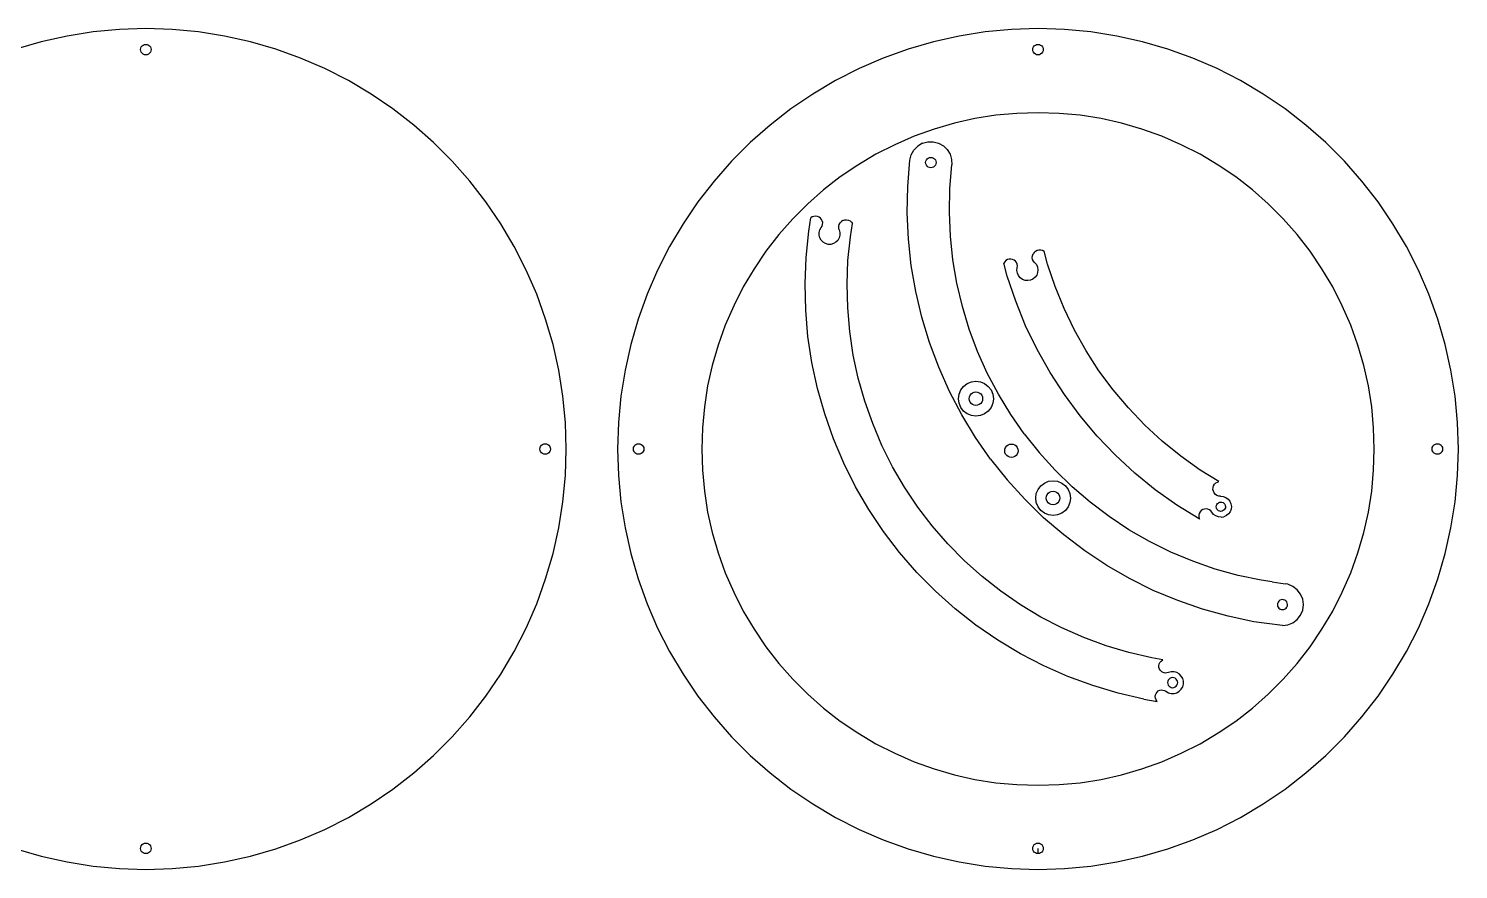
# Model space of a CAD drawing. Header units: millimetres. Extents: x -1110 to 413, y -747 to 380.
# Drawn here: x -347 to 413, y -458 to -12 of the extents above; entities that cross this region are included whole.
import ezdxf

# ---------------------------------------------------------------- set-up
doc = ezdxf.new("R2010")
doc.units = ezdxf.units.MM

msp = doc.modelspace()

# ---------------------------------------------------------------- linework, layer by layer
for p, q in [((-312.44, -13.46), (-326.29, -15.65)), ((-298.47, -12.14), (-312.44, -13.46)), ((-284.45, -11.7), (-298.47, -12.14)), ((-270.44, -12.14), (-284.45, -11.7)), ((-256.47, -13.46), (-270.44, -12.14)), ((-242.62, -15.65), (-256.47, -13.46)), ((161.37, -13.46), (147.51, -15.65)), ((175.33, -12.14), (161.37, -13.46)), ((189.35, -11.7), (175.33, -12.14)), ((203.37, -12.14), (189.35, -11.7)), ((217.33, -13.46), (203.37, -12.14)), ((231.18, -15.65), (217.33, -13.46)), ((-339.98, -18.71), (-353.45, -22.63)), ((-326.29, -15.65), (-339.98, -18.71)), ((-287.25, -22.86), (-287.15, -22.14)), ((-287.15, -22.14), (-286.87, -21.47)), ((-286.87, -21.47), (-286.43, -20.89)), ((-286.43, -20.89), (-285.85, -20.44)), ((-285.85, -20.44), (-285.18, -20.17)), ((-285.18, -20.17), (-284.45, -20.07)), ((-284.45, -20.07), (-283.73, -20.17)), ((-283.73, -20.17), (-283.06, -20.44)), ((-283.06, -20.44), (-282.48, -20.89)), ((-282.48, -20.89), (-282.04, -21.47)), ((-282.04, -21.47), (-281.76, -22.14)), ((-281.76, -22.14), (-281.66, -22.86)), ((-228.93, -18.71), (-242.62, -15.65)), ((-215.46, -22.63), (-228.93, -18.71)), ((-202.27, -27.38), (-215.46, -22.63)), ((120.36, -22.63), (107.16, -27.38)), ((133.82, -18.71), (120.36, -22.63)), ((147.51, -15.65), (133.82, -18.71)), ((186.56, -22.86), (186.65, -22.14)), ((186.65, -22.14), (186.93, -21.47)), ((186.93, -21.47), (187.37, -20.89)), ((187.37, -20.89), (187.95, -20.44)), ((187.95, -20.44), (188.62, -20.17)), ((188.62, -20.17), (189.35, -20.07)), ((189.35, -20.07), (190.07, -20.17)), ((190.07, -20.17), (190.74, -20.44)), ((190.74, -20.44), (191.32, -20.89)), ((191.32, -20.89), (191.76, -21.47)), ((191.76, -21.47), (192.04, -22.14)), ((192.04, -22.14), (192.14, -22.86)), ((244.87, -18.71), (231.18, -15.65)), ((258.34, -22.63), (244.87, -18.71)), ((271.53, -27.38), (258.34, -22.63)), ((-287.15, -23.58), (-287.25, -22.86)), ((-286.87, -24.26), (-287.15, -23.58)), ((-286.43, -24.83), (-286.87, -24.26)), ((-285.85, -25.28), (-286.43, -24.83)), ((-285.18, -25.56), (-285.85, -25.28)), ((-284.45, -25.65), (-285.18, -25.56)), ((-283.73, -25.56), (-284.45, -25.65)), ((-283.06, -25.28), (-283.73, -25.56)), ((-282.48, -24.83), (-283.06, -25.28)), ((-282.04, -24.26), (-282.48, -24.83)), ((-281.76, -23.58), (-282.04, -24.26)), ((-281.66, -22.86), (-281.76, -23.58)), ((-189.39, -32.95), (-202.27, -27.38)), ((107.16, -27.38), (94.29, -32.95)), ((186.65, -23.58), (186.56, -22.86)), ((186.93, -24.26), (186.65, -23.58)), ((187.37, -24.83), (186.93, -24.26)), ((187.95, -25.28), (187.37, -24.83)), ((188.62, -25.56), (187.95, -25.28)), ((189.35, -25.65), (188.62, -25.56)), ((190.07, -25.56), (189.35, -25.65)), ((190.74, -25.28), (190.07, -25.56)), ((191.32, -24.83), (190.74, -25.28)), ((191.76, -24.26), (191.32, -24.83)), ((192.04, -23.58), (191.76, -24.26)), ((192.14, -22.86), (192.04, -23.58)), ((284.41, -32.95), (271.53, -27.38)), ((-176.9, -39.31), (-189.39, -32.95)), ((94.29, -32.95), (81.79, -39.31)), ((296.9, -39.31), (284.41, -32.95)), ((-164.83, -46.45), (-176.9, -39.31)), ((81.79, -39.31), (69.72, -46.45)), ((308.98, -46.45), (296.9, -39.31)), ((-153.23, -54.34), (-164.83, -46.45)), ((69.72, -46.45), (58.12, -54.34)), ((320.58, -54.34), (308.98, -46.45)), ((-142.14, -62.93), (-153.23, -54.34)), ((58.12, -54.34), (47.04, -62.93)), ((155.88, -59.51), (144.93, -61.96)), ((166.96, -57.76), (155.88, -59.51)), ((178.13, -56.7), (166.96, -57.76)), ((189.35, -56.35), (178.13, -56.7)), ((200.56, -56.7), (189.35, -56.35)), ((211.73, -57.76), (200.56, -56.7)), ((222.81, -59.51), (211.73, -57.76)), ((233.77, -61.96), (222.81, -59.51)), ((331.66, -62.93), (320.58, -54.34)), ((-131.62, -72.21), (-142.14, -62.93)), ((47.04, -62.93), (36.51, -72.21)), ((134.15, -65.09), (123.6, -68.89)), ((144.93, -61.96), (134.15, -65.09)), ((244.54, -65.09), (233.77, -61.96)), ((255.1, -68.89), (244.54, -65.09)), ((342.18, -72.21), (331.66, -62.93)), ((-121.7, -82.13), (-131.62, -72.21)), ((36.51, -72.21), (26.6, -82.13)), ((113.3, -73.35), (103.3, -78.44)), ((123.6, -68.89), (113.3, -73.35)), ((123.47, -76.21), (125.49, -74.11)), ((127.99, -72.61), (125.49, -74.11)), ((127.99, -72.61), (130.79, -71.81)), ((130.79, -71.81), (133.71, -71.76)), ((133.71, -71.76), (136.53, -72.46)), ((136.53, -72.46), (139.08, -73.88)), ((141.18, -75.9), (139.08, -73.88)), ((141.18, -75.9), (142.68, -78.4)), ((265.39, -73.35), (255.1, -68.89)), ((275.39, -78.44), (265.39, -73.35)), ((352.1, -82.13), (342.18, -72.21)), ((-112.43, -92.65), (-121.7, -82.13)), ((26.6, -82.13), (17.32, -92.65)), ((103.3, -78.44), (93.64, -84.15)), ((120.2, -95.56), (121.35, -81.59)), ((121.35, -81.59), (122.06, -78.76)), ((122.06, -78.76), (123.47, -76.21)), ((129.68, -82.85), (129.78, -82.13)), ((129.78, -83.56), (129.68, -82.85)), ((129.78, -82.13), (130.05, -81.47)), ((130.05, -81.47), (130.49, -80.9)), ((130.49, -80.9), (131.06, -80.46)), ((131.06, -80.46), (131.73, -80.18)), ((131.73, -80.18), (132.44, -80.09)), ((132.44, -80.09), (133.16, -80.18)), ((133.16, -80.18), (133.82, -80.46)), ((133.82, -80.46), (134.39, -80.9)), ((134.39, -80.9), (134.83, -81.47)), ((134.83, -81.47), (135.11, -82.13)), ((135.11, -82.13), (135.2, -82.85)), ((135.2, -82.85), (135.11, -83.56)), ((142.68, -78.4), (143.48, -81.2)), ((143.48, -81.2), (143.53, -84.11)), ((285.05, -84.15), (275.39, -78.44)), ((361.37, -92.65), (352.1, -82.13)), ((84.36, -90.46), (75.5, -97.34)), ((93.64, -84.15), (84.36, -90.46)), ((130.05, -84.23), (129.78, -83.56)), ((130.49, -84.8), (130.05, -84.23)), ((131.06, -85.24), (130.49, -84.8)), ((131.73, -85.52), (131.06, -85.24)), ((132.44, -85.61), (131.73, -85.52)), ((133.16, -85.52), (132.44, -85.61)), ((133.82, -85.24), (133.16, -85.52)), ((134.39, -84.8), (133.82, -85.24)), ((134.83, -84.23), (134.39, -84.8)), ((135.11, -83.56), (134.83, -84.23)), ((142.5, -96.69), (143.53, -84.11)), ((294.33, -90.46), (285.05, -84.15)), ((303.2, -97.34), (294.33, -90.46)), ((-103.83, -103.73), (-112.43, -92.65)), ((17.32, -92.65), (8.73, -103.73)), ((75.5, -97.34), (67.08, -104.76)), ((119.93, -109.59), (120.2, -95.56)), ((142.26, -109.31), (142.5, -96.69)), ((311.61, -104.76), (303.2, -97.34)), ((369.97, -103.73), (361.37, -92.65)), ((-95.95, -115.33), (-103.83, -103.73)), ((8.73, -103.73), (0.84, -115.33)), ((67.08, -104.76), (59.15, -112.69)), ((319.55, -112.69), (311.61, -104.76)), ((377.85, -115.33), (369.97, -103.73)), ((59.15, -112.69), (51.73, -121.11)), ((67.59, -119.27), (68.75, -112.27)), ((69.5, -111.74), (68.75, -112.27)), ((70.36, -111.41), (69.5, -111.74)), ((71.28, -111.3), (70.36, -111.41)), ((72.2, -111.42), (71.28, -111.3)), ((73.06, -111.76), (72.2, -111.42)), ((73.81, -112.3), (73.06, -111.76)), ((74.4, -113), (73.81, -112.3)), ((74.81, -113.83), (74.4, -113)), ((75, -114.74), (74.81, -113.83)), ((85.74, -113.59), (84.91, -114.12)), ((85.74, -113.59), (86.68, -113.27)), ((86.68, -113.27), (87.66, -113.2)), ((87.66, -113.2), (88.63, -113.38)), ((88.63, -113.38), (89.53, -113.8)), ((89.53, -113.8), (90.29, -114.42)), ((120.54, -123.6), (119.93, -109.59)), ((142.81, -121.93), (142.26, -109.31)), ((326.97, -121.11), (319.55, -112.69)), ((-88.81, -127.4), (-95.95, -115.33)), ((0.84, -115.33), (-6.3, -127.4)), ((51.73, -121.11), (44.85, -129.98)), ((66.17, -133.22), (67.59, -119.27)), ((73.12, -120.01), (73.5, -118.6)), ((73.12, -121.47), (73.12, -120.01)), ((73.49, -122.87), (73.12, -121.47)), ((73.5, -118.6), (74.23, -117.34)), ((74.23, -117.34), (74.7, -116.55)), ((74.7, -116.55), (74.96, -115.66)), ((74.96, -115.66), (75, -114.74)), ((83.54, -116.68), (83.78, -115.72)), ((83.56, -117.67), (83.54, -116.68)), ((83.81, -118.62), (83.56, -117.67)), ((83.78, -115.72), (84.24, -114.85)), ((83.81, -118.62), (84.19, -120.03)), ((84.19, -121.48), (83.81, -122.89)), ((84.19, -120.03), (84.19, -121.48)), ((84.24, -114.85), (84.91, -114.12)), ((89.72, -122.22), (90.88, -115.22)), ((90.29, -114.42), (90.88, -115.22)), ((333.84, -129.98), (326.97, -121.11)), ((384.99, -127.4), (377.85, -115.33)), ((-82.44, -139.9), (-88.81, -127.4)), ((-6.3, -127.4), (-12.67, -139.9)), ((74.22, -124.14), (73.49, -122.87)), ((75.25, -125.17), (74.22, -124.14)), ((76.51, -125.9), (75.25, -125.17)), ((77.92, -126.28), (76.51, -125.9)), ((79.37, -126.28), (77.92, -126.28)), ((80.78, -125.91), (79.37, -126.28)), ((82.04, -125.18), (80.78, -125.91)), ((83.08, -124.15), (82.04, -125.18)), ((83.81, -122.89), (83.08, -124.15)), ((88.44, -134.78), (89.72, -122.22)), ((122.04, -137.55), (120.54, -123.6)), ((144.15, -134.48), (142.81, -121.93)), ((391.36, -139.9), (384.99, -127.4)), ((44.85, -129.98), (38.54, -139.26)), ((65.63, -147.24), (66.17, -133.22)), ((87.96, -147.39), (88.44, -134.78)), ((146.28, -146.92), (144.15, -134.48)), ((171.68, -135.53), (171.21, -136.32)), ((173.04, -143.18), (171.21, -136.32)), ((172.33, -134.87), (171.68, -135.53)), ((173.12, -134.4), (172.33, -134.87)), ((174.01, -134.13), (173.12, -134.4)), ((174.93, -134.08), (174.01, -134.13)), ((175.83, -134.26), (174.93, -134.08)), ((176.67, -134.66), (175.83, -134.26)), ((177.38, -135.25), (176.67, -134.66)), ((177.92, -135.99), (177.38, -135.25)), ((178.27, -136.85), (177.92, -135.99)), ((186.33, -133.27), (186.4, -132.29)), ((186.51, -134.24), (186.33, -133.27)), ((186.4, -132.29), (186.71, -131.35)), ((186.93, -135.14), (186.51, -134.24)), ((187.24, -130.52), (186.71, -131.35)), ((187.56, -135.9), (186.93, -135.14)), ((187.24, -130.52), (187.96, -129.85)), ((187.56, -135.9), (188.48, -137.03)), ((187.96, -129.85), (188.83, -129.38)), ((188.83, -129.38), (189.79, -129.14)), ((189.79, -129.14), (190.78, -129.15)), ((190.78, -129.15), (191.73, -129.41)), ((191.73, -129.41), (192.59, -129.89)), ((194.42, -136.75), (192.59, -129.89)), ((340.15, -139.26), (333.84, -129.98)), ((-76.87, -152.77), (-82.44, -139.9)), ((-12.67, -139.9), (-18.24, -152.77)), ((38.54, -139.26), (32.83, -148.91)), ((124.4, -151.37), (122.04, -137.55)), ((177.5, -156.48), (173.04, -143.18)), ((178.15, -140.13), (178.3, -138.68)), ((178.39, -141.57), (178.15, -140.13)), ((178.4, -137.77), (178.27, -136.85)), ((178.3, -138.68), (178.4, -137.77)), ((178.98, -142.9), (178.39, -141.57)), ((179.91, -144.03), (178.98, -142.9)), ((181.09, -144.88), (179.91, -144.03)), ((187.8, -143.79), (186.67, -144.71)), ((188.65, -142.61), (187.8, -143.79)), ((188.48, -137.03), (189.08, -138.36)), ((189.16, -141.25), (188.65, -142.61)), ((189.08, -138.36), (189.31, -139.8)), ((189.31, -139.8), (189.16, -141.25)), ((198.43, -148.72), (194.42, -136.75)), ((345.86, -148.91), (340.15, -139.26)), ((396.93, -152.77), (391.36, -139.9)), ((32.83, -148.91), (27.74, -158.91)), ((65.98, -161.26), (65.63, -147.24)), ((88.27, -160.01), (87.96, -147.39)), ((127.63, -165.02), (124.4, -151.37)), ((149.18, -159.2), (146.28, -146.92)), ((182.45, -145.4), (181.09, -144.88)), ((183.9, -145.54), (182.45, -145.4)), ((185.34, -145.31), (183.9, -145.54)), ((186.67, -144.71), (185.34, -145.31)), ((203.19, -160.41), (198.43, -148.72)), ((350.96, -158.91), (345.86, -148.91)), ((-72.12, -165.97), (-76.87, -152.77)), ((-18.24, -152.77), (-22.99, -165.97)), ((27.74, -158.91), (23.28, -169.21)), ((152.85, -171.28), (149.18, -159.2)), ((182.78, -169.47), (177.5, -156.48)), ((355.41, -169.21), (350.96, -158.91)), ((401.68, -165.97), (396.93, -152.77)), ((-68.21, -179.44), (-72.12, -165.97)), ((-22.99, -165.97), (-26.9, -179.44)), ((67.2, -175.23), (65.98, -161.26)), ((89.37, -172.59), (88.27, -160.01)), ((131.7, -178.44), (127.63, -165.02)), ((208.67, -171.78), (203.19, -160.41)), ((405.59, -179.44), (401.68, -165.97)), ((23.28, -169.21), (19.48, -179.77)), ((91.26, -185.07), (89.37, -172.59)), ((157.27, -183.11), (152.85, -171.28)), ((188.87, -182.1), (182.78, -169.47)), ((214.85, -182.79), (208.67, -171.78)), ((359.21, -179.77), (355.41, -169.21)), ((-65.15, -193.12), (-68.21, -179.44)), ((-26.9, -179.44), (-29.96, -193.12)), ((19.48, -179.77), (16.35, -190.54)), ((69.3, -189.1), (67.2, -175.23)), ((136.61, -191.58), (131.7, -178.44)), ((195.74, -194.33), (188.87, -182.1)), ((362.34, -190.54), (359.21, -179.77)), ((408.65, -193.12), (405.59, -179.44)), ((72.26, -202.81), (69.3, -189.1)), ((93.92, -197.41), (91.26, -185.07)), ((162.42, -194.63), (157.27, -183.11)), ((221.72, -193.38), (214.85, -182.79)), ((-62.95, -206.98), (-65.15, -193.12)), ((-29.96, -193.12), (-32.15, -206.98)), ((16.35, -190.54), (13.9, -201.49)), ((97.36, -209.55), (93.92, -197.41)), ((142.34, -204.38), (136.61, -191.58)), ((168.29, -205.8), (162.42, -194.63)), ((203.37, -206.1), (195.74, -194.33)), ((229.23, -203.53), (221.72, -193.38)), ((364.79, -201.49), (362.34, -190.54)), ((410.85, -206.98), (408.65, -193.12)), ((13.9, -201.49), (12.15, -212.57)), ((76.08, -216.3), (72.26, -202.81)), ((148.86, -216.8), (142.34, -204.38)), ((147.43, -205.84), (148.35, -203.6)), ((148.35, -203.6), (149.83, -201.68)), ((149.83, -201.68), (151.74, -200.21)), ((151.74, -200.21), (153.98, -199.28)), ((153.98, -199.28), (156.38, -198.97)), ((154.59, -205.14), (155.45, -204.78)), ((155.45, -204.78), (156.38, -204.66)), ((156.38, -198.97), (158.77, -199.28)), ((156.38, -204.66), (157.3, -204.78)), ((157.3, -204.78), (158.16, -205.14)), ((158.77, -199.28), (161.01, -200.21)), ((161.01, -200.21), (162.93, -201.68)), ((162.93, -201.68), (164.4, -203.6)), ((164.4, -203.6), (165.33, -205.84)), ((237.37, -213.18), (229.23, -203.53)), ((366.55, -212.57), (364.79, -201.49)), ((-61.63, -220.94), (-62.95, -206.98)), ((-32.15, -206.98), (-33.47, -220.94)), ((12.15, -212.57), (11.09, -223.74)), ((101.55, -221.46), (97.36, -209.55)), ((147.11, -208.23), (147.43, -205.84)), ((147.43, -210.63), (147.11, -208.23)), ((148.35, -212.87), (147.43, -210.63)), ((152.8, -208.23), (152.93, -207.31)), ((152.93, -209.16), (152.8, -208.23)), ((152.93, -207.31), (153.28, -206.45)), ((153.28, -210.02), (152.93, -209.16)), ((153.28, -206.45), (153.85, -205.71)), ((153.85, -210.76), (153.28, -210.02)), ((153.85, -205.71), (154.59, -205.14)), ((154.59, -211.33), (153.85, -210.76)), ((155.45, -211.68), (154.59, -211.33)), ((156.38, -211.81), (155.45, -211.68)), ((157.3, -211.68), (156.38, -211.81)), ((158.16, -211.33), (157.3, -211.68)), ((158.16, -205.14), (158.9, -205.71)), ((158.9, -210.76), (158.16, -211.33)), ((158.9, -205.71), (159.47, -206.45)), ((159.47, -210.02), (158.9, -210.76)), ((159.47, -206.45), (159.83, -207.31)), ((159.83, -209.16), (159.47, -210.02)), ((159.83, -207.31), (159.95, -208.23)), ((159.95, -208.23), (159.83, -209.16)), ((165.33, -210.63), (164.4, -212.87)), ((165.33, -205.84), (165.64, -208.23)), ((165.64, -208.23), (165.33, -210.63)), ((174.85, -216.59), (168.29, -205.8)), ((211.72, -217.37), (203.37, -206.1)), ((367.6, -223.74), (366.55, -212.57)), ((412.17, -220.94), (410.85, -206.98)), ((80.74, -229.53), (76.08, -216.3)), ((149.83, -214.78), (148.35, -212.87)), ((156.15, -228.78), (148.86, -216.8)), ((151.74, -216.26), (149.83, -214.78)), ((153.98, -217.18), (151.74, -216.26)), ((156.38, -217.5), (153.98, -217.18)), ((158.77, -217.18), (156.38, -217.5)), ((161.01, -216.26), (158.77, -217.18)), ((162.93, -214.78), (161.01, -216.26)), ((164.4, -212.87), (162.93, -214.78)), ((182.07, -226.94), (174.85, -216.59)), ((220.76, -228.1), (211.72, -217.37)), ((246.09, -222.3), (237.37, -213.18)), ((-61.19, -234.96), (-61.63, -220.94)), ((-33.47, -220.94), (-33.91, -234.96)), ((11.09, -223.74), (10.74, -234.96)), ((106.48, -233.08), (101.55, -221.46)), ((182.07, -226.94), (189.93, -236.82)), ((255.37, -230.85), (246.09, -222.3)), ((367.96, -234.96), (367.6, -223.74)), ((412.61, -234.96), (412.17, -220.94)), ((-75.15, -234.96), (-75.05, -234.24)), ((-75.05, -235.68), (-75.15, -234.96)), ((-75.05, -234.24), (-74.77, -233.56)), ((-74.77, -233.56), (-74.33, -232.99)), ((-74.33, -232.99), (-73.75, -232.54)), ((-73.75, -232.54), (-73.08, -232.26)), ((-73.08, -232.26), (-72.36, -232.17)), ((-72.36, -232.17), (-71.63, -232.26)), ((-71.63, -232.26), (-70.96, -232.54)), ((-70.96, -232.54), (-70.38, -232.99)), ((-70.38, -232.99), (-69.94, -233.56)), ((-69.94, -233.56), (-69.66, -234.24)), ((-69.66, -234.24), (-69.57, -234.96)), ((-69.57, -234.96), (-69.66, -235.68)), ((-61.63, -248.98), (-61.19, -234.96)), ((-33.91, -234.96), (-33.47, -248.98)), ((-25.54, -234.96), (-25.45, -234.24)), ((-25.45, -235.68), (-25.54, -234.96)), ((-25.45, -234.24), (-25.17, -233.56)), ((-25.17, -233.56), (-24.72, -232.99)), ((-24.72, -232.99), (-24.15, -232.54)), ((-24.15, -232.54), (-23.47, -232.26)), ((-23.47, -232.26), (-22.75, -232.17)), ((-22.75, -232.17), (-22.03, -232.26)), ((-22.03, -232.26), (-21.36, -232.54)), ((-21.36, -232.54), (-20.78, -232.99)), ((-20.78, -232.99), (-20.33, -233.56)), ((-20.33, -233.56), (-20.05, -234.24)), ((-20.05, -234.24), (-19.96, -234.96)), ((-19.96, -234.96), (-20.05, -235.68)), ((10.74, -234.96), (11.09, -246.17)), ((86.22, -242.44), (80.74, -229.53)), ((112.14, -244.37), (106.48, -233.08)), ((164.17, -240.29), (156.15, -228.78)), ((171.69, -235.89), (171.82, -234.96)), ((171.82, -234.96), (172.17, -234.1)), ((172.17, -234.1), (172.74, -233.36)), ((172.74, -233.36), (173.48, -232.79)), ((173.48, -232.79), (174.34, -232.44)), ((174.34, -232.44), (175.27, -232.31)), ((175.27, -232.31), (176.19, -232.44)), ((176.19, -232.44), (177.05, -232.79)), ((177.05, -232.79), (177.79, -233.36)), ((177.79, -233.36), (178.36, -234.1)), ((178.36, -234.1), (178.72, -234.96)), ((178.72, -234.96), (178.84, -235.89)), ((230.45, -238.23), (220.76, -228.1)), ((265.17, -238.81), (255.37, -230.85)), ((367.6, -246.17), (367.96, -234.96)), ((398.65, -234.96), (398.75, -234.24)), ((398.75, -235.68), (398.65, -234.96)), ((398.75, -234.24), (399.03, -233.56)), ((399.03, -233.56), (399.47, -232.99)), ((399.47, -232.99), (400.05, -232.54)), ((400.05, -232.54), (400.72, -232.26)), ((400.72, -232.26), (401.44, -232.17)), ((401.44, -232.17), (402.17, -232.26)), ((402.17, -232.26), (402.84, -232.54)), ((402.84, -232.54), (403.42, -232.99)), ((403.42, -232.99), (403.86, -233.56)), ((403.86, -233.56), (404.14, -234.24)), ((404.14, -234.24), (404.24, -234.96)), ((404.24, -234.96), (404.14, -235.68)), ((412.17, -248.98), (412.61, -234.96)), ((-74.77, -236.35), (-75.05, -235.68)), ((-74.33, -236.93), (-74.77, -236.35)), ((-73.75, -237.38), (-74.33, -236.93)), ((-73.08, -237.65), (-73.75, -237.38)), ((-72.36, -237.75), (-73.08, -237.65)), ((-71.63, -237.65), (-72.36, -237.75)), ((-70.96, -237.38), (-71.63, -237.65)), ((-70.38, -236.93), (-70.96, -237.38)), ((-69.94, -236.35), (-70.38, -236.93)), ((-69.66, -235.68), (-69.94, -236.35)), ((-25.17, -236.35), (-25.45, -235.68)), ((-24.72, -236.93), (-25.17, -236.35)), ((-24.15, -237.38), (-24.72, -236.93)), ((-23.47, -237.65), (-24.15, -237.38)), ((-22.75, -237.75), (-23.47, -237.65)), ((-22.03, -237.65), (-22.75, -237.75)), ((-21.36, -237.38), (-22.03, -237.65)), ((-20.78, -236.93), (-21.36, -237.38)), ((-20.33, -236.35), (-20.78, -236.93)), ((-20.05, -235.68), (-20.33, -236.35)), ((92.5, -254.99), (86.22, -242.44)), ((164.17, -240.29), (172.9, -251.26)), ((171.82, -236.81), (171.69, -235.89)), ((172.17, -237.67), (171.82, -236.81)), ((172.74, -238.41), (172.17, -237.67)), ((173.48, -238.98), (172.74, -238.41)), ((174.34, -239.34), (173.48, -238.98)), ((175.27, -239.46), (174.34, -239.34)), ((176.19, -239.34), (175.27, -239.46)), ((177.05, -238.98), (176.19, -239.34)), ((177.79, -238.41), (177.05, -238.98)), ((178.36, -237.67), (177.79, -238.41)), ((178.72, -236.81), (178.36, -237.67)), ((178.84, -235.89), (178.72, -236.81)), ((198.39, -246.19), (189.93, -236.82)), ((240.76, -247.74), (230.45, -238.23)), ((275.45, -246.13), (265.17, -238.81)), ((399.03, -236.35), (398.75, -235.68)), ((399.47, -236.93), (399.03, -236.35)), ((400.05, -237.38), (399.47, -236.93)), ((400.72, -237.65), (400.05, -237.38)), ((401.44, -237.75), (400.72, -237.65)), ((402.17, -237.65), (401.44, -237.75)), ((402.84, -237.38), (402.17, -237.65)), ((403.42, -236.93), (402.84, -237.38)), ((403.86, -236.35), (403.42, -236.93)), ((404.14, -235.68), (403.86, -236.35)), ((-62.95, -262.94), (-61.63, -248.98)), ((-33.47, -248.98), (-32.15, -262.94)), ((11.09, -246.17), (12.15, -257.34)), ((118.49, -255.28), (112.14, -244.37)), ((207.43, -255), (198.39, -246.19)), ((251.65, -256.58), (240.76, -247.74)), ((285.36, -252.29), (275.45, -246.13)), ((366.55, -257.34), (367.6, -246.17)), ((410.85, -262.94), (412.17, -248.98)), ((12.15, -257.34), (13.9, -268.43)), ((99.55, -267.11), (92.5, -254.99)), ((125.51, -265.77), (118.49, -255.28)), ((182.31, -261.67), (172.9, -251.26)), ((188.42, -258.64), (189.35, -256.41)), ((189.35, -256.41), (190.82, -254.49)), ((190.82, -254.49), (192.74, -253.02)), ((192.74, -253.02), (194.98, -252.09)), ((194.8, -258.46), (195.54, -257.9)), ((194.98, -252.09), (197.37, -251.78)), ((195.54, -257.9), (196.4, -257.54)), ((196.4, -257.54), (197.33, -257.42)), ((197.33, -257.42), (198.25, -257.54)), ((197.37, -251.78), (199.77, -252.09)), ((198.25, -257.54), (199.12, -257.9)), ((199.12, -257.9), (199.86, -258.46)), ((199.77, -252.09), (202.01, -253.02)), ((202.01, -253.02), (203.93, -254.49)), ((203.93, -254.49), (205.4, -256.41)), ((205.4, -256.41), (206.32, -258.64)), ((217, -263.24), (207.43, -255)), ((263.08, -264.72), (251.65, -256.58)), ((282.25, -256.46), (282.29, -255.47)), ((282.46, -257.42), (282.25, -256.46)), ((282.29, -255.47), (282.57, -254.52)), ((282.9, -258.3), (282.46, -257.42)), ((282.57, -254.52), (283.08, -253.68)), ((283.08, -253.68), (283.78, -252.99)), ((283.78, -252.99), (284.64, -252.49)), ((284.64, -252.49), (285.36, -252.29)), ((364.79, -268.43), (366.55, -257.34)), ((-65.15, -276.79), (-62.95, -262.94)), ((-32.15, -262.94), (-29.96, -276.79)), ((192.34, -271.46), (182.31, -261.67)), ((188.11, -261.04), (188.42, -258.64)), ((188.42, -263.44), (188.11, -261.04)), ((189.35, -265.67), (188.42, -263.44)), ((190.82, -267.59), (189.35, -265.67)), ((193.76, -260.99), (193.88, -260.07)), ((193.88, -261.91), (193.76, -260.99)), ((193.88, -260.07), (194.24, -259.2)), ((194.24, -262.78), (193.88, -261.91)), ((194.24, -259.2), (194.8, -258.46)), ((194.8, -263.52), (194.24, -262.78)), ((195.54, -264.08), (194.8, -263.52)), ((196.4, -264.44), (195.54, -264.08)), ((197.33, -264.56), (196.4, -264.44)), ((198.25, -264.44), (197.33, -264.56)), ((199.12, -264.08), (198.25, -264.44)), ((199.86, -263.52), (199.12, -264.08)), ((199.86, -258.46), (200.42, -259.2)), ((200.42, -262.78), (199.86, -263.52)), ((200.42, -259.2), (200.78, -260.07)), ((200.78, -261.91), (200.42, -262.78)), ((200.78, -260.07), (200.9, -260.99)), ((200.9, -260.99), (200.78, -261.91)), ((205.4, -265.67), (203.93, -267.59)), ((206.32, -263.44), (205.4, -265.67)), ((206.32, -258.64), (206.64, -261.04)), ((206.64, -261.04), (206.32, -263.44)), ((227.07, -270.85), (217, -263.24)), ((274.99, -272.12), (263.08, -264.72)), ((283.55, -259.05), (282.9, -258.3)), ((284.37, -259.6), (283.55, -259.05)), ((283.99, -265.69), (284.06, -265.05)), ((284.1, -266.32), (283.99, -265.69)), ((284.06, -265.05), (284.29, -264.45)), ((284.29, -264.45), (284.66, -263.93)), ((285.3, -259.94), (284.37, -259.6)), ((284.66, -263.93), (285.16, -263.53)), ((285.16, -263.53), (285.74, -263.26)), ((286.28, -260.04), (285.3, -259.94)), ((285.74, -263.26), (286.37, -263.16)), ((286.28, -260.04), (287.73, -260.18)), ((286.37, -263.16), (287.01, -263.22)), ((287.01, -263.22), (287.61, -263.45)), ((287.61, -263.45), (288.13, -263.83)), ((287.73, -260.18), (289.09, -260.7)), ((288.13, -263.83), (288.54, -264.32)), ((288.54, -264.32), (288.8, -264.91)), ((288.8, -264.91), (288.9, -265.54)), ((288.9, -265.54), (288.84, -266.18)), ((289.09, -260.7), (290.27, -261.55)), ((290.27, -261.55), (291.2, -262.68)), ((291.2, -262.68), (291.79, -264.01)), ((291.79, -264.01), (292.03, -265.45)), ((292.03, -265.45), (291.88, -266.9)), ((408.65, -276.79), (410.85, -262.94)), ((13.9, -268.43), (16.35, -279.38)), ((107.36, -278.76), (99.55, -267.11)), ((133.18, -275.79), (125.51, -265.77)), ((192.74, -269.07), (190.82, -267.59)), ((202.98, -280.61), (192.34, -271.46)), ((194.98, -269.99), (192.74, -269.07)), ((197.37, -270.31), (194.98, -269.99)), ((199.77, -269.99), (197.37, -270.31)), ((202.01, -269.07), (199.77, -269.99)), ((203.93, -267.59), (202.01, -269.07)), ((237.59, -277.82), (227.07, -270.85)), ((275.01, -269.18), (274.79, -270.08)), ((274.79, -270.08), (274.79, -271)), ((274.79, -271), (275.02, -271.89)), ((275.11, -272.19), (274.99, -272.12)), ((275.44, -268.37), (275.01, -269.18)), ((275.02, -271.89), (275.11, -272.19)), ((276.06, -267.68), (275.44, -268.37)), ((276.83, -267.17), (276.06, -267.68)), ((277.7, -266.86), (276.83, -267.17)), ((278.62, -266.77), (277.7, -266.86)), ((279.54, -266.92), (278.62, -266.77)), ((280.39, -267.27), (279.54, -266.92)), ((281.12, -267.83), (280.39, -267.27)), ((281.7, -268.55), (281.12, -267.83)), ((282.62, -269.68), (281.7, -268.55)), ((283.81, -270.53), (282.62, -269.68)), ((285.17, -271.05), (283.81, -270.53)), ((284.36, -266.91), (284.1, -266.32)), ((284.77, -267.4), (284.36, -266.91)), ((285.29, -267.78), (284.77, -267.4)), ((286.62, -271.19), (285.17, -271.05)), ((285.88, -268.01), (285.29, -267.78)), ((286.52, -268.07), (285.88, -268.01)), ((287.16, -267.97), (286.52, -268.07)), ((286.62, -271.19), (288.06, -270.96)), ((287.74, -267.7), (287.16, -267.97)), ((288.24, -267.3), (287.74, -267.7)), ((289.38, -270.36), (288.06, -270.96)), ((288.61, -266.78), (288.24, -267.3)), ((288.84, -266.18), (288.61, -266.78)), ((290.51, -269.44), (289.38, -270.36)), ((291.36, -268.26), (290.51, -269.44)), ((291.88, -266.9), (291.36, -268.26)), ((362.34, -279.38), (364.79, -268.43)), ((-68.21, -290.48), (-65.15, -276.79)), ((-29.96, -276.79), (-26.9, -290.48)), ((16.35, -279.38), (19.48, -290.15)), ((115.87, -289.9), (107.36, -278.76)), ((141.46, -285.32), (133.18, -275.79)), ((214.16, -289.07), (202.98, -280.61)), ((248.53, -284.11), (237.59, -277.82)), ((359.21, -290.15), (362.34, -279.38)), ((405.59, -290.48), (408.65, -276.79)), ((150.32, -294.31), (141.46, -285.32)), ((259.85, -289.7), (248.53, -284.11)), ((-72.12, -303.95), (-68.21, -290.48)), ((-26.9, -290.48), (-22.99, -303.95)), ((19.48, -290.15), (23.28, -300.71)), ((125.08, -300.49), (115.87, -289.9)), ((159.73, -302.72), (150.32, -294.31)), ((225.86, -296.81), (214.16, -289.07)), ((271.5, -294.57), (259.85, -289.7)), ((283.42, -298.7), (271.5, -294.57)), ((355.41, -300.71), (359.21, -290.15)), ((401.68, -303.95), (405.59, -290.48)), ((23.28, -300.71), (27.74, -311.01)), ((134.92, -310.48), (125.08, -300.49)), ((169.65, -310.53), (159.73, -302.72)), ((238.02, -303.8), (225.86, -296.81)), ((295.59, -302.08), (283.42, -298.7)), ((307.94, -304.68), (295.59, -302.08)), ((350.96, -311.01), (355.41, -300.71)), ((-76.87, -317.15), (-72.12, -303.95)), ((-22.99, -303.95), (-18.24, -317.15)), ((27.74, -311.01), (32.83, -321)), ((145.38, -319.83), (134.92, -310.48)), ((180.04, -317.7), (169.65, -310.53)), ((250.59, -310.02), (238.02, -303.8)), ((263.53, -315.43), (250.59, -310.02)), ((313.71, -305.52), (307.94, -304.68)), ((313.71, -305.52), (320.61, -306.62)), ((322.06, -306.81), (320.61, -306.62)), ((324.75, -307.93), (322.06, -306.81)), ((327.06, -309.7), (324.75, -307.93)), ((328.83, -312.01), (327.06, -309.7)), ((345.86, -321), (350.96, -311.01)), ((396.93, -317.15), (401.68, -303.95)), ((-82.44, -330.02), (-76.87, -317.15)), ((-18.24, -317.15), (-12.67, -330.02)), ((190.86, -324.2), (180.04, -317.7)), ((276.79, -320.02), (263.53, -315.43)), ((316.57, -316.95), (316.49, -317.64)), ((316.49, -317.64), (316.59, -318.34)), ((316.82, -316.3), (316.57, -316.95)), ((316.59, -318.34), (316.87, -318.98)), ((317.24, -315.74), (316.82, -316.3)), ((317.78, -315.3), (317.24, -315.74)), ((318.42, -315.02), (317.78, -315.3)), ((319.12, -314.91), (318.42, -315.02)), ((319.81, -314.99), (319.12, -314.91)), ((320.46, -315.25), (319.81, -314.99)), ((321.02, -315.66), (320.46, -315.25)), ((321.46, -316.21), (321.02, -315.66)), ((321.1, -319.45), (321.51, -318.89)), ((321.74, -316.85), (321.46, -316.21)), ((321.51, -318.89), (321.77, -318.24)), ((321.85, -317.54), (321.74, -316.85)), ((321.77, -318.24), (321.85, -317.54)), ((329.95, -314.7), (328.83, -312.01)), ((330.33, -317.59), (329.95, -314.7)), ((329.95, -320.48), (330.33, -317.59)), ((391.36, -330.02), (396.93, -317.15)), ((32.83, -321), (38.54, -330.66)), ((156.4, -328.5), (145.38, -319.83)), ((202.07, -330.01), (190.86, -324.2)), ((290.3, -323.77), (276.79, -320.02)), ((304.02, -326.66), (290.3, -323.77)), ((316.87, -318.98), (317.31, -319.52)), ((317.31, -319.52), (317.87, -319.94)), ((317.87, -319.94), (318.52, -320.19)), ((318.52, -320.19), (319.22, -320.27)), ((319.22, -320.27), (319.91, -320.17)), ((319.91, -320.17), (320.55, -319.89)), ((320.55, -319.89), (321.1, -319.45)), ((324.75, -327.26), (327.06, -325.49)), ((327.06, -325.49), (328.83, -323.18)), ((328.83, -323.18), (329.95, -320.48)), ((340.15, -330.66), (345.86, -321)), ((-88.81, -342.52), (-82.44, -330.02)), ((-12.67, -330.02), (-6.3, -342.52)), ((38.54, -330.66), (44.85, -339.94)), ((167.95, -336.46), (156.4, -328.5)), ((213.62, -335.1), (202.07, -330.01)), ((310.88, -327.66), (304.02, -326.66)), ((319.17, -328.76), (310.88, -327.66)), ((319.17, -328.76), (322.06, -328.38)), ((322.06, -328.38), (324.75, -327.26)), ((333.84, -339.94), (340.15, -330.66)), ((384.99, -342.52), (391.36, -330.02)), ((44.85, -339.94), (51.73, -348.81)), ((179.97, -343.69), (167.95, -336.46)), ((225.46, -339.46), (213.62, -335.1)), ((237.56, -343.07), (225.46, -339.46)), ((326.97, -348.81), (333.84, -339.94)), ((-95.95, -354.59), (-88.81, -342.52)), ((-6.3, -342.52), (0.84, -354.59)), ((51.73, -348.81), (59.15, -357.22)), ((192.42, -350.14), (179.97, -343.69)), ((249.86, -345.91), (237.56, -343.07)), ((255.62, -346.86), (249.86, -345.91)), ((253.52, -350.04), (253.69, -349.12)), ((253.69, -349.12), (254.08, -348.28)), ((254.08, -348.28), (254.67, -347.55)), ((254.67, -347.55), (255.62, -346.86)), ((319.55, -357.22), (326.97, -348.81)), ((377.85, -354.59), (384.99, -342.52)), ((-103.83, -366.19), (-95.95, -354.59)), ((0.84, -354.59), (8.73, -366.19)), ((205.25, -355.8), (192.42, -350.14)), ((218.42, -360.64), (205.25, -355.8)), ((253.58, -350.96), (253.52, -350.04)), ((253.88, -351.85), (253.58, -350.96)), ((254.39, -352.63), (253.88, -351.85)), ((255.07, -353.26), (254.39, -352.63)), ((255.89, -353.7), (255.07, -353.26)), ((256.8, -353.92), (255.89, -353.7)), ((257.73, -353.91), (256.8, -353.92)), ((258.65, -353.66), (257.73, -353.91)), ((260.09, -353.27), (258.65, -353.66)), ((259.5, -356.71), (258.94, -357.14)), ((260.14, -356.44), (259.5, -356.71)), ((261.61, -353.28), (260.09, -353.27)), ((260.84, -356.35), (260.14, -356.44)), ((261.53, -356.44), (260.84, -356.35)), ((262.18, -356.71), (261.53, -356.44)), ((263.07, -353.67), (261.61, -353.28)), ((262.73, -357.14), (262.18, -356.71)), ((264.38, -354.43), (263.07, -353.67)), ((265.45, -355.51), (264.38, -354.43)), ((266.21, -356.82), (265.45, -355.51)), ((266.6, -358.28), (266.21, -356.82)), ((369.97, -366.19), (377.85, -354.59)), ((59.15, -357.22), (67.08, -365.16)), ((231.86, -364.65), (218.42, -360.64)), ((252.05, -364.74), (252.55, -364.03)), ((252.55, -364.03), (253.22, -363.47)), ((253.22, -363.47), (254, -363.09)), ((254, -363.09), (254.85, -362.91)), ((254.85, -362.91), (255.71, -362.95)), ((255.71, -362.95), (256.55, -363.19)), ((256.55, -363.19), (257.32, -363.65)), ((257.32, -363.65), (258.61, -364.39)), ((258.25, -358.34), (258.16, -359.03)), ((258.16, -359.03), (258.25, -359.73)), ((258.52, -357.69), (258.25, -358.34)), ((258.25, -359.73), (258.52, -360.37)), ((258.94, -357.14), (258.52, -357.69)), ((258.52, -360.37), (258.94, -360.93)), ((258.61, -364.39), (260.07, -364.79)), ((258.94, -360.93), (259.5, -361.35)), ((259.5, -361.35), (260.14, -361.62)), ((260.14, -361.62), (260.84, -361.71)), ((260.84, -361.71), (261.53, -361.62)), ((261.53, -361.62), (262.18, -361.35)), ((261.59, -364.79), (263.05, -364.4)), ((262.18, -361.35), (262.73, -360.93)), ((263.16, -357.69), (262.73, -357.14)), ((262.73, -360.93), (263.16, -360.37)), ((263.05, -364.4), (264.36, -363.65)), ((263.43, -358.34), (263.16, -357.69)), ((263.16, -360.37), (263.43, -359.73)), ((263.52, -359.03), (263.43, -358.34)), ((263.43, -359.73), (263.52, -359.03)), ((264.36, -363.65), (265.44, -362.58)), ((265.44, -362.58), (266.2, -361.26)), ((266.2, -361.26), (266.59, -359.8)), ((266.59, -359.8), (266.6, -358.28)), ((311.61, -365.16), (319.55, -357.22)), ((-112.43, -377.27), (-103.83, -366.19)), ((8.73, -366.19), (17.32, -377.27)), ((67.08, -365.16), (75.5, -372.58)), ((245.52, -367.81), (231.86, -364.65)), ((245.52, -367.81), (252.67, -368.99)), ((251.62, -366.41), (251.73, -365.55)), ((251.72, -367.27), (251.62, -366.41)), ((252.03, -368.08), (251.72, -367.27)), ((251.73, -365.55), (252.05, -364.74)), ((252.67, -368.99), (252.03, -368.08)), ((260.07, -364.79), (261.59, -364.79)), ((303.2, -372.58), (311.61, -365.16)), ((361.37, -377.27), (369.97, -366.19)), ((-121.7, -387.79), (-112.43, -377.27)), ((17.32, -377.27), (26.6, -387.79)), ((75.5, -372.58), (84.36, -379.46)), ((84.36, -379.46), (93.64, -385.76)), ((285.05, -385.76), (294.33, -379.46)), ((294.33, -379.46), (303.2, -372.58)), ((352.1, -387.79), (361.37, -377.27)), ((93.64, -385.76), (103.3, -391.47)), ((275.39, -391.47), (285.05, -385.76)), ((-131.62, -397.71), (-121.7, -387.79)), ((26.6, -387.79), (36.51, -397.71)), ((103.3, -391.47), (113.3, -396.57)), ((265.39, -396.57), (275.39, -391.47)), ((342.18, -397.71), (352.1, -387.79)), ((-142.14, -406.98), (-131.62, -397.71)), ((36.51, -397.71), (47.04, -406.98)), ((113.3, -396.57), (123.6, -401.02)), ((123.6, -401.02), (134.15, -404.83)), ((244.54, -404.83), (255.1, -401.02)), ((255.1, -401.02), (265.39, -396.57)), ((331.66, -406.98), (342.18, -397.71)), ((-153.23, -415.58), (-142.14, -406.98)), ((47.04, -406.98), (58.12, -415.58)), ((134.15, -404.83), (144.93, -407.96)), ((144.93, -407.96), (155.88, -410.4)), ((222.81, -410.4), (233.77, -407.96)), ((233.77, -407.96), (244.54, -404.83)), ((320.58, -415.58), (331.66, -406.98)), ((-164.83, -423.46), (-153.23, -415.58)), ((58.12, -415.58), (69.72, -423.46)), ((155.88, -410.4), (166.96, -412.16)), ((166.96, -412.16), (178.13, -413.21)), ((178.13, -413.21), (189.35, -413.57)), ((189.35, -413.57), (200.56, -413.21)), ((200.56, -413.21), (211.73, -412.16)), ((211.73, -412.16), (222.81, -410.4)), ((308.98, -423.46), (320.58, -415.58)), ((-176.9, -430.6), (-164.83, -423.46)), ((69.72, -423.46), (81.79, -430.6)), ((296.9, -430.6), (308.98, -423.46)), ((-189.39, -436.97), (-176.9, -430.6)), ((81.79, -430.6), (94.29, -436.97)), ((284.41, -436.97), (296.9, -430.6)), ((-202.27, -442.54), (-189.39, -436.97)), ((94.29, -436.97), (107.16, -442.54)), ((271.53, -442.54), (284.41, -436.97)), ((-353.45, -447.29), (-339.98, -451.21)), ((-287.25, -447.06), (-287.15, -446.33)), ((-287.15, -447.78), (-287.25, -447.06)), ((-287.15, -446.33), (-286.87, -445.66)), ((-286.87, -448.45), (-287.15, -447.78)), ((-286.87, -445.66), (-286.43, -445.08)), ((-286.43, -445.08), (-285.85, -444.64)), ((-285.85, -444.64), (-285.18, -444.36)), ((-285.18, -444.36), (-284.45, -444.27)), ((-284.45, -444.27), (-283.73, -444.36)), ((-283.73, -444.36), (-283.06, -444.64)), ((-283.06, -444.64), (-282.48, -445.08)), ((-282.48, -445.08), (-282.04, -445.66)), ((-282.04, -445.66), (-281.76, -446.33)), ((-281.76, -447.78), (-282.04, -448.45)), ((-281.76, -446.33), (-281.66, -447.06)), ((-281.66, -447.06), (-281.76, -447.78)), ((-228.93, -451.21), (-215.46, -447.29)), ((-215.46, -447.29), (-202.27, -442.54)), ((107.16, -442.54), (120.36, -447.29)), ((120.36, -447.29), (133.82, -451.21)), ((186.56, -447.06), (186.65, -446.33)), ((186.65, -447.78), (186.56, -447.06)), ((186.65, -446.33), (186.93, -445.66)), ((186.93, -448.45), (186.65, -447.78)), ((186.93, -445.66), (187.37, -445.08)), ((187.37, -445.08), (187.95, -444.64)), ((187.95, -444.64), (188.62, -444.36)), ((188.62, -444.36), (189.35, -444.27)), ((189.35, -444.27), (190.07, -444.36)), ((189.35, -449.85), (189.35, -447.06)), ((190.07, -444.36), (190.74, -444.64)), ((190.74, -444.64), (191.32, -445.08)), ((191.32, -445.08), (191.76, -445.66)), ((191.76, -445.66), (192.04, -446.33)), ((192.04, -447.78), (191.76, -448.45)), ((192.04, -446.33), (192.14, -447.06)), ((192.14, -447.06), (192.04, -447.78)), ((244.87, -451.21), (258.34, -447.29)), ((258.34, -447.29), (271.53, -442.54)), ((-339.98, -451.21), (-326.29, -454.26)), ((-326.29, -454.26), (-312.44, -456.46)), ((-286.43, -449.03), (-286.87, -448.45)), ((-285.85, -449.47), (-286.43, -449.03)), ((-285.18, -449.75), (-285.85, -449.47)), ((-284.45, -449.85), (-285.18, -449.75)), ((-283.73, -449.75), (-284.45, -449.85)), ((-283.06, -449.47), (-283.73, -449.75)), ((-282.48, -449.03), (-283.06, -449.47)), ((-282.04, -448.45), (-282.48, -449.03)), ((-256.47, -456.46), (-242.62, -454.26)), ((-242.62, -454.26), (-228.93, -451.21)), ((133.82, -451.21), (147.51, -454.26)), ((147.51, -454.26), (161.37, -456.46)), ((187.37, -449.03), (186.93, -448.45)), ((187.95, -449.47), (187.37, -449.03)), ((188.62, -449.75), (187.95, -449.47)), ((189.35, -449.85), (188.62, -449.75)), ((190.07, -449.75), (189.35, -449.85)), ((190.74, -449.47), (190.07, -449.75)), ((191.32, -449.03), (190.74, -449.47)), ((191.76, -448.45), (191.32, -449.03)), ((217.33, -456.46), (231.18, -454.26)), ((231.18, -454.26), (244.87, -451.21)), ((-312.44, -456.46), (-298.47, -457.78)), ((-298.47, -457.78), (-284.45, -458.22)), ((-284.45, -458.22), (-270.44, -457.78)), ((-270.44, -457.78), (-256.47, -456.46)), ((161.37, -456.46), (175.33, -457.78)), ((175.33, -457.78), (189.35, -458.22)), ((189.35, -458.22), (203.37, -457.78)), ((203.37, -457.78), (217.33, -456.46))]:
    msp.add_line(p, q)

doc.saveas('drawing.dxf')
